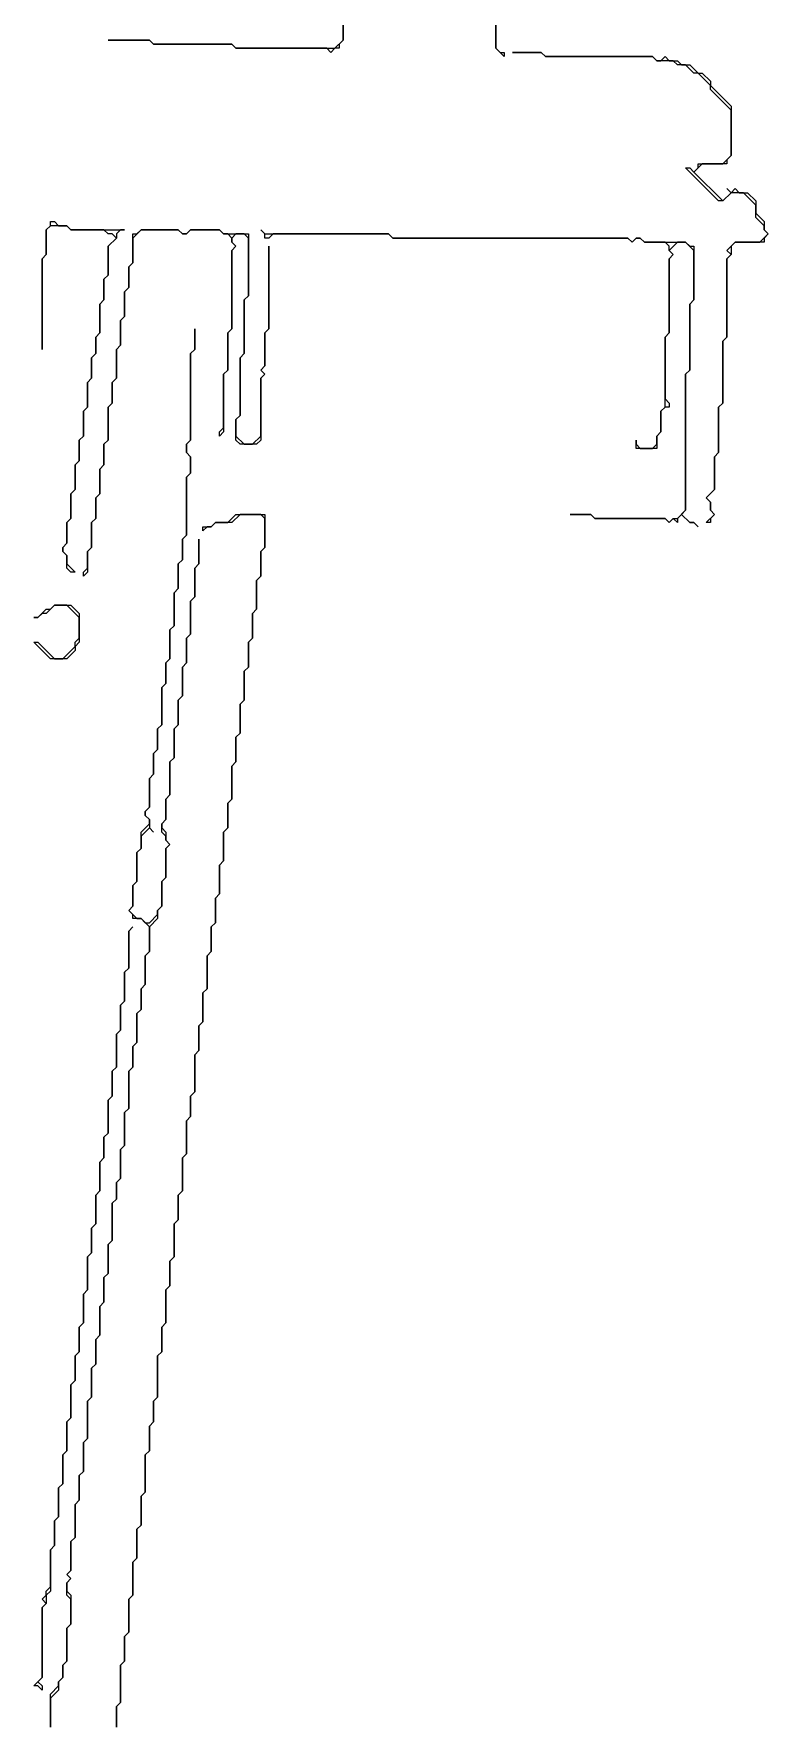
# Model space of a CAD drawing. Header units: metres. Extents: x 0 to 38.4, y 0 to 28.8.
# Drawn here: x 0 to 7.12, y 0 to 16.42 of the extents above; entities that cross this region are included whole.
import ezdxf

# ---------------------------------------------------------------- set-up
doc = ezdxf.new("R2010")
doc.units = ezdxf.units.M

msp = doc.modelspace()

# ---------------------------------------------------------------- linework, layer by layer
for points in [[(3, 16.6), (3, 16.36), (2.96, 16.32), (2.96, 16.28), (2.92, 16.28), (2.88, 16.24), (2.84, 16.28), (1.96, 16.28), (1.92, 16.32), (1.16, 16.32), (1.12, 16.36), (0.72, 16.36), (1.12, 16.36), (1.16, 16.32), (1.92, 16.32), (1.96, 16.28), (2.92, 16.28), (3, 16.36), (3, 16.6)], [(4.48, 16.52), (4.48, 16.28), (4.52, 16.24), (4.56, 16.24), (4.56, 16.2), (4.48, 16.28), (4.48, 16.52)]]:
    msp.add_lwpolyline(points)
for points in [[(6.52, 11.68), (6.6, 11.76), (6.56, 11.8), (6.56, 11.88), (6.52, 11.92), (6.6, 12), (6.6, 12.32), (6.64, 12.36), (6.64, 12.8), (6.68, 12.84), (6.68, 13.44), (6.72, 13.48), (6.72, 14.24), (6.76, 14.28), (6.72, 14.32), (6.8, 14.4), (7.04, 14.4), (7.12, 14.48), (7.08, 14.52), (7.08, 14.56), (7, 14.64), (7, 14.76), (6.88, 14.88), (6.76, 14.88), (6.68, 14.8), (6.64, 14.8), (6.32, 15.12), (6.36, 15.12), (6.4, 15.08), (6.44, 15.12), (6.44, 15.16), (6.68, 15.16), (6.76, 15.24), (6.76, 15.68), (6.56, 15.88), (6.56, 15.92), (6.44, 16.04), (6.4, 16.04), (6.32, 16.12), (6.24, 16.12), (6.2, 16.16), (6.04, 16.16), (6, 16.2), (4.96, 16.2), (4.92, 16.24), (4.64, 16.24), (4.92, 16.24), (4.96, 16.2), (6, 16.2), (6.04, 16.16), (6.08, 16.16), (6.12, 16.2), (6.16, 16.16), (6.24, 16.16), (6.28, 16.12), (6.36, 16.12), (6.44, 16.04), (6.48, 16.04), (6.56, 15.96), (6.56, 15.92), (6.76, 15.72), (6.76, 15.24), (6.72, 15.2), (6.72, 15.16), (6.48, 15.16), (6.4, 15.08), (6.68, 14.8), (6.76, 14.88), (6.72, 14.92), (6.76, 14.88), (6.8, 14.92), (6.84, 14.88), (6.92, 14.88), (7, 14.8), (7, 14.68), (7.08, 14.6), (7.08, 14.52), (7.12, 14.48), (7.08, 14.44), (7.08, 14.4), (6.8, 14.4), (6.76, 14.36), (6.76, 14.28), (6.72, 14.24), (6.72, 13.48), (6.68, 13.44), (6.68, 12.84), (6.64, 12.8), (6.64, 12.36), (6.6, 12.32), (6.6, 12), (6.52, 11.92), (6.56, 11.88), (6.56, 11.8), (6.6, 11.76), (6.56, 11.72), (6.56, 11.68)], [(0.36, 11.2), (0.32, 11.24), (0.32, 11.36), (0.28, 11.4), (0.28, 11.44), (0.32, 11.48), (0.32, 11.68), (0.36, 11.72), (0.36, 11.96), (0.4, 12), (0.4, 12.24), (0.44, 12.28), (0.44, 12.48), (0.48, 12.52), (0.48, 12.76), (0.52, 12.8), (0.52, 13.04), (0.56, 13.08), (0.56, 13.28), (0.6, 13.32), (0.6, 13.48), (0.64, 13.52), (0.64, 13.8), (0.68, 13.84), (0.68, 14.04), (0.72, 14.08), (0.72, 14.36), (0.8, 14.44), (0.76, 14.48), (0.72, 14.48), (0.68, 14.52), (0.36, 14.52), (0.32, 14.56), (0.16, 14.56), (0.12, 14.52), (0.12, 14.28), (0.08, 14.24), (0.08, 13.36), (0.08, 14.24), (0.12, 14.28), (0.12, 14.52), (0.16, 14.56), (0.16, 14.6), (0.2, 14.6), (0.24, 14.56), (0.32, 14.56), (0.36, 14.52), (0.88, 14.52), (0.84, 14.52), (0.8, 14.48), (0.8, 14.44), (0.72, 14.36), (0.72, 14.08), (0.68, 14.04), (0.68, 13.84), (0.64, 13.8), (0.64, 13.52), (0.6, 13.48), (0.6, 13.32), (0.56, 13.28), (0.56, 13.08), (0.52, 13.04), (0.52, 12.8), (0.48, 12.76), (0.48, 12.52), (0.44, 12.48), (0.44, 12.28), (0.4, 12.24), (0.4, 12), (0.36, 11.96), (0.36, 11.72), (0.32, 11.68), (0.32, 11.48), (0.28, 11.44), (0.28, 11.4), (0.32, 11.36), (0.32, 11.28), (0.4, 11.2)], [(0.48, 11.16), (0.48, 11.2), (0.52, 11.24), (0.52, 11.4), (0.56, 11.44), (0.56, 11.68), (0.6, 11.72), (0.6, 11.92), (0.64, 11.96), (0.64, 12.2), (0.68, 12.24), (0.68, 12.44), (0.72, 12.48), (0.72, 12.8), (0.76, 12.84), (0.76, 13.04), (0.8, 13.08), (0.8, 13.36), (0.84, 13.4), (0.84, 13.64), (0.88, 13.68), (0.88, 13.92), (0.92, 13.96), (0.92, 14.16), (0.96, 14.2), (0.96, 14.48), (1, 14.48), (1.04, 14.52), (1.4, 14.52), (1.44, 14.48), (1.48, 14.48), (1.52, 14.52), (1.8, 14.52), (1.84, 14.48), (2.08, 14.48), (2.08, 13.88), (2.04, 13.84), (2.04, 13.32), (2, 13.28), (2, 12.72), (1.96, 12.68), (1.96, 12.52), (2.04, 12.44), (2.12, 12.44), (2.2, 12.52), (2.2, 13.08), (2.24, 13.12), (2.2, 13.16), (2.24, 13.2), (2.24, 13.52), (2.28, 13.56), (2.28, 14.36), (2.28, 13.56), (2.24, 13.52), (2.24, 13.2), (2.2, 13.16), (2.24, 13.12), (2.2, 13.08), (2.2, 12.48), (2.16, 12.44), (2, 12.44), (1.96, 12.48), (1.96, 12.68), (2, 12.72), (2, 13.28), (2.04, 13.32), (2.04, 13.84), (2.08, 13.88), (2.08, 14.44), (2.04, 14.48), (1.96, 14.48), (1.92, 14.44), (1.92, 14.4), (1.96, 14.36), (1.92, 14.32), (1.92, 13.56), (1.88, 13.52), (1.88, 13.16), (1.84, 13.12), (1.84, 12.56), (1.8, 12.52), (1.8, 12.56), (1.84, 12.6), (1.84, 13.12), (1.88, 13.16), (1.88, 13.52), (1.92, 13.56), (1.92, 14.32), (1.96, 14.36), (1.92, 14.4), (1.92, 14.44), (1.88, 14.48), (1.84, 14.48), (1.8, 14.52), (1.52, 14.52), (1.48, 14.48), (1.44, 14.48), (1.4, 14.52), (1.04, 14.52), (0.96, 14.44), (0.96, 14.2), (0.92, 14.16), (0.92, 13.96), (0.88, 13.92), (0.88, 13.68), (0.84, 13.64), (0.84, 13.4), (0.8, 13.36), (0.8, 13.08), (0.76, 13.04), (0.76, 12.84), (0.72, 12.8), (0.72, 12.48), (0.68, 12.44), (0.68, 12.24), (0.64, 12.2), (0.64, 11.96), (0.6, 11.92), (0.6, 11.72), (0.56, 11.68), (0.56, 11.44), (0.52, 11.4), (0.52, 11.2)], [(6.44, 11.64), (6.4, 11.68), (6.36, 11.68), (6.28, 11.76), (6.24, 11.72), (6.24, 11.68), (6.2, 11.72), (6.16, 11.68), (6.12, 11.72), (5.44, 11.72), (5.4, 11.76), (5.2, 11.76), (5.4, 11.76), (5.44, 11.72), (6.12, 11.72), (6.16, 11.68), (6.2, 11.72), (6.24, 11.72), (6.32, 11.8), (6.32, 13.12), (6.36, 13.16), (6.36, 13.8), (6.4, 13.84), (6.4, 14.32), (6.32, 14.4), (6.24, 14.4), (6.16, 14.32), (6.2, 14.28), (6.16, 14.24), (6.16, 13.52), (6.12, 13.48), (6.12, 12.88), (6.16, 12.84), (6.16, 12.8), (6.12, 12.8), (6.08, 12.76), (6.08, 12.56), (6.04, 12.52), (6.04, 12.4), (5.84, 12.4), (5.84, 12.48), (5.84, 12.44), (5.88, 12.4), (6, 12.4), (6.04, 12.44), (6.04, 12.52), (6.08, 12.56), (6.08, 12.76), (6.12, 12.8), (6.12, 13.48), (6.16, 13.52), (6.16, 14.24), (6.2, 14.28), (6.16, 14.32), (6.16, 14.36), (6.12, 14.4), (5.92, 14.4), (5.88, 14.44), (5.84, 14.44), (5.8, 14.4), (5.76, 14.44), (3.48, 14.44), (3.44, 14.48), (2.32, 14.48), (2.28, 14.44), (2.24, 14.44), (2.24, 14.48), (2.2, 14.52), (2.24, 14.48), (3.44, 14.48), (3.48, 14.44), (5.76, 14.44), (5.8, 14.4), (5.84, 14.44), (5.88, 14.44), (5.92, 14.4), (6.32, 14.4), (6.36, 14.36), (6.4, 14.36), (6.4, 13.84), (6.36, 13.8), (6.36, 13.16), (6.32, 13.12), (6.32, 11.8), (6.28, 11.76), (6.36, 11.68), (6.4, 11.68)], [(0.16, 0), (0.16, 0.32), (0.24, 0.4), (0.24, 0.44), (0.28, 0.48), (0.28, 0.6), (0.32, 0.64), (0.32, 0.96), (0.36, 1), (0.36, 1.24), (0.32, 1.28), (0.32, 1.4), (0.36, 1.44), (0.32, 1.48), (0.36, 1.52), (0.36, 1.8), (0.4, 1.84), (0.4, 2.16), (0.44, 2.2), (0.44, 2.44), (0.48, 2.48), (0.48, 2.76), (0.52, 2.8), (0.52, 3.16), (0.56, 3.2), (0.56, 3.48), (0.6, 3.52), (0.6, 3.76), (0.64, 3.8), (0.64, 4.08), (0.68, 4.12), (0.68, 4.36), (0.72, 4.4), (0.72, 4.68), (0.76, 4.72), (0.76, 5.08), (0.8, 5.12), (0.8, 5.28), (0.84, 5.32), (0.84, 5.6), (0.88, 5.64), (0.88, 5.96), (0.92, 6), (0.92, 6.36), (0.96, 6.4), (0.96, 6.6), (1, 6.64), (1, 6.92), (1.04, 6.96), (1.04, 7.16), (1.08, 7.2), (1.08, 7.48), (1.12, 7.52), (1.12, 7.76), (1.04, 7.84), (0.96, 7.84), (0.96, 7.88), (0.92, 7.92), (0.96, 7.96), (0.96, 8.16), (1, 8.2), (1, 8.48), (1.04, 8.52), (1.04, 8.68), (1.12, 8.76), (1.12, 8.8), (1.08, 8.84), (1.08, 8.88), (1.12, 8.92), (1.12, 9.2), (1.16, 9.24), (1.16, 9.44), (1.2, 9.48), (1.2, 9.68), (1.24, 9.72), (1.24, 10.08), (1.28, 10.12), (1.28, 10.32), (1.32, 10.36), (1.32, 10.64), (1.36, 10.68), (1.36, 11), (1.4, 11.04), (1.4, 11.28), (1.44, 11.32), (1.44, 11.52), (1.48, 11.56), (1.48, 12.12), (1.52, 12.16), (1.52, 12.32), (1.48, 12.36), (1.48, 12.44), (1.52, 12.48), (1.52, 13.32), (1.56, 13.36), (1.56, 13.56), (1.56, 13.36), (1.52, 13.32), (1.52, 12.48), (1.48, 12.44), (1.48, 12.36), (1.52, 12.32), (1.52, 12.16), (1.48, 12.12), (1.48, 11.56), (1.44, 11.52), (1.44, 11.32), (1.4, 11.28), (1.4, 11.04), (1.36, 11), (1.36, 10.68), (1.32, 10.64), (1.32, 10.36), (1.28, 10.32), (1.28, 10.12), (1.24, 10.08), (1.24, 9.72), (1.2, 9.68), (1.2, 9.48), (1.16, 9.44), (1.16, 9.24), (1.12, 9.2), (1.12, 8.92), (1.08, 8.88), (1.08, 8.84), (1.12, 8.8), (1.12, 8.72), (1.16, 8.68), (1.12, 8.72), (1.04, 8.64), (1.04, 8.52), (1, 8.48), (1, 8.2), (0.96, 8.16), (0.96, 7.96), (0.92, 7.92), (1, 7.84), (1.04, 7.84), (1.08, 7.8), (1.12, 7.8), (1.2, 7.88), (1.2, 7.92), (1.24, 7.96), (1.24, 8.2), (1.28, 8.24), (1.28, 8.52), (1.32, 8.56), (1.28, 8.6), (1.28, 8.64), (1.24, 8.68), (1.24, 8.76), (1.28, 8.8), (1.28, 9), (1.32, 9.04), (1.32, 9.36), (1.36, 9.4), (1.36, 9.68), (1.4, 9.72), (1.4, 9.96), (1.44, 10), (1.44, 10.28), (1.48, 10.32), (1.48, 10.56), (1.52, 10.6), (1.52, 10.92), (1.56, 10.96), (1.56, 11.24), (1.6, 11.28), (1.6, 11.52), (1.6, 11.28), (1.56, 11.24), (1.56, 10.96), (1.52, 10.92), (1.52, 10.6), (1.48, 10.56), (1.48, 10.32), (1.44, 10.28), (1.44, 10), (1.4, 9.96), (1.4, 9.72), (1.36, 9.68), (1.36, 9.4), (1.32, 9.36), (1.32, 9.04), (1.28, 9), (1.28, 8.8), (1.24, 8.76), (1.24, 8.72), (1.28, 8.68), (1.28, 8.6), (1.32, 8.56), (1.28, 8.52), (1.28, 8.24), (1.24, 8.2), (1.24, 7.96), (1.2, 7.92), (1.2, 7.84), (1.12, 7.76), (1.12, 7.52), (1.08, 7.48), (1.08, 7.2), (1.04, 7.16), (1.04, 6.96), (1, 6.92), (1, 6.64), (0.96, 6.6), (0.96, 6.4), (0.92, 6.36), (0.92, 6), (0.88, 5.96), (0.88, 5.64), (0.84, 5.6), (0.84, 5.32), (0.8, 5.28), (0.8, 5.12), (0.76, 5.08), (0.76, 4.72), (0.72, 4.68), (0.72, 4.4), (0.68, 4.36), (0.68, 4.12), (0.64, 4.08), (0.64, 3.8), (0.6, 3.76), (0.6, 3.52), (0.56, 3.48), (0.56, 3.2), (0.52, 3.16), (0.52, 2.8), (0.48, 2.76), (0.48, 2.48), (0.44, 2.44), (0.44, 2.2), (0.4, 2.16), (0.4, 1.84), (0.36, 1.8), (0.36, 1.52), (0.32, 1.48), (0.36, 1.44), (0.32, 1.4), (0.32, 1.32), (0.36, 1.28), (0.36, 1), (0.32, 0.96), (0.32, 0.64), (0.28, 0.6), (0.28, 0.48), (0.24, 0.44), (0.24, 0.36), (0.16, 0.28)], [(0.8, 0), (0.8, 0.2), (0.84, 0.24), (0.84, 0.6), (0.88, 0.64), (0.88, 0.88), (0.92, 0.92), (0.92, 1.24), (0.96, 1.28), (0.96, 1.6), (1, 1.64), (1, 1.92), (1.04, 1.96), (1.04, 2.24), (1.08, 2.28), (1.08, 2.64), (1.12, 2.68), (1.12, 2.92), (1.16, 2.96), (1.16, 3.16), (1.2, 3.2), (1.2, 3.6), (1.24, 3.64), (1.24, 3.88), (1.28, 3.92), (1.28, 4.24), (1.32, 4.28), (1.32, 4.52), (1.36, 4.56), (1.36, 4.88), (1.4, 4.92), (1.4, 5.16), (1.44, 5.2), (1.44, 5.52), (1.48, 5.56), (1.48, 5.88), (1.52, 5.92), (1.52, 6.12), (1.56, 6.16), (1.56, 6.52), (1.6, 6.56), (1.6, 6.8), (1.64, 6.84), (1.64, 7.12), (1.68, 7.16), (1.68, 7.48), (1.72, 7.52), (1.72, 7.76), (1.76, 7.8), (1.76, 8.04), (1.8, 8.08), (1.8, 8.36), (1.84, 8.4), (1.84, 8.68), (1.88, 8.72), (1.88, 8.96), (1.92, 9), (1.92, 9.32), (1.96, 9.36), (1.96, 9.6), (2, 9.64), (2, 9.92), (2.04, 9.96), (2.04, 10.24), (2.08, 10.28), (2.08, 10.52), (2.12, 10.56), (2.12, 10.8), (2.16, 10.84), (2.16, 11.12), (2.2, 11.16), (2.2, 11.4), (2.24, 11.44), (2.24, 11.72), (2.2, 11.76), (2, 11.76), (1.92, 11.68), (1.76, 11.68), (1.72, 11.64), (1.68, 11.64), (1.64, 11.6), (1.64, 11.64), (1.72, 11.64), (1.76, 11.68), (1.88, 11.68), (1.96, 11.76), (2.24, 11.76), (2.24, 11.44), (2.2, 11.4), (2.2, 11.16), (2.16, 11.12), (2.16, 10.84), (2.12, 10.8), (2.12, 10.56), (2.08, 10.52), (2.08, 10.28), (2.04, 10.24), (2.04, 9.96), (2, 9.92), (2, 9.64), (1.96, 9.6), (1.96, 9.36), (1.92, 9.32), (1.92, 9), (1.88, 8.96), (1.88, 8.72), (1.84, 8.68), (1.84, 8.4), (1.8, 8.36), (1.8, 8.08), (1.76, 8.04), (1.76, 7.8), (1.72, 7.76), (1.72, 7.52), (1.68, 7.48), (1.68, 7.16), (1.64, 7.12), (1.64, 6.84), (1.6, 6.8), (1.6, 6.56), (1.56, 6.52), (1.56, 6.16), (1.52, 6.12), (1.52, 5.92), (1.48, 5.88), (1.48, 5.56), (1.44, 5.52), (1.44, 5.2), (1.4, 5.16), (1.4, 4.92), (1.36, 4.88), (1.36, 4.56), (1.32, 4.52), (1.32, 4.28), (1.28, 4.24), (1.28, 3.92), (1.24, 3.88), (1.24, 3.64), (1.2, 3.6), (1.2, 3.2), (1.16, 3.16), (1.16, 2.96), (1.12, 2.92), (1.12, 2.68), (1.08, 2.64), (1.08, 2.28), (1.04, 2.24), (1.04, 1.96), (1, 1.92), (1, 1.64), (0.96, 1.6), (0.96, 1.28), (0.92, 1.24), (0.92, 0.92), (0.88, 0.88), (0.88, 0.64), (0.84, 0.6), (0.84, 0.24), (0.8, 0.2)], [(0.16, 10.36), (0, 10.52), (0.04, 10.52), (0.2, 10.36), (0.28, 10.36), (0.4, 10.48), (0.4, 10.52), (0.44, 10.56), (0.44, 10.76), (0.32, 10.88), (0.2, 10.88), (0.12, 10.8), (0.08, 10.8), (0.04, 10.76), (0, 10.76), (0.04, 10.76), (0.12, 10.84), (0.16, 10.84), (0.2, 10.88), (0.36, 10.88), (0.44, 10.8), (0.44, 10.52), (0.4, 10.48), (0.4, 10.44), (0.32, 10.36)], [(0.08, 0.36), (0.04, 0.4), (0, 0.4), (0.08, 0.48), (0.08, 1.16), (0.12, 1.2), (0.08, 1.24), (0.12, 1.28), (0.12, 1.32), (0.16, 1.36), (0.16, 1.72), (0.2, 1.76), (0.2, 2), (0.24, 2.04), (0.24, 2.32), (0.28, 2.36), (0.28, 2.64), (0.32, 2.68), (0.32, 2.96), (0.36, 3), (0.36, 3.32), (0.4, 3.36), (0.4, 3.6), (0.44, 3.64), (0.44, 3.88), (0.48, 3.92), (0.48, 4.2), (0.52, 4.24), (0.52, 4.56), (0.56, 4.6), (0.56, 4.84), (0.6, 4.88), (0.6, 5.16), (0.64, 5.2), (0.64, 5.48), (0.68, 5.52), (0.68, 5.72), (0.72, 5.76), (0.72, 6.08), (0.76, 6.12), (0.76, 6.36), (0.8, 6.4), (0.8, 6.72), (0.84, 6.76), (0.84, 7), (0.88, 7.04), (0.88, 7.32), (0.92, 7.36), (0.92, 7.72), (0.96, 7.76), (0.92, 7.72), (0.92, 7.36), (0.88, 7.32), (0.88, 7.04), (0.84, 7), (0.84, 6.76), (0.8, 6.72), (0.8, 6.4), (0.76, 6.36), (0.76, 6.12), (0.72, 6.08), (0.72, 5.76), (0.68, 5.72), (0.68, 5.52), (0.64, 5.48), (0.64, 5.2), (0.6, 5.16), (0.6, 4.88), (0.56, 4.84), (0.56, 4.6), (0.52, 4.56), (0.52, 4.24), (0.48, 4.2), (0.48, 3.92), (0.44, 3.88), (0.44, 3.64), (0.4, 3.6), (0.4, 3.36), (0.36, 3.32), (0.36, 3), (0.32, 2.96), (0.32, 2.68), (0.28, 2.64), (0.28, 2.36), (0.24, 2.32), (0.24, 2.04), (0.2, 2), (0.2, 1.76), (0.16, 1.72), (0.16, 1.32), (0.12, 1.28), (0.12, 1.2), (0.08, 1.16), (0.08, 0.48), (0.04, 0.44), (0.08, 0.4)]]:
    msp.add_lwpolyline(points, close=True)

doc.saveas('drawing.dxf')
